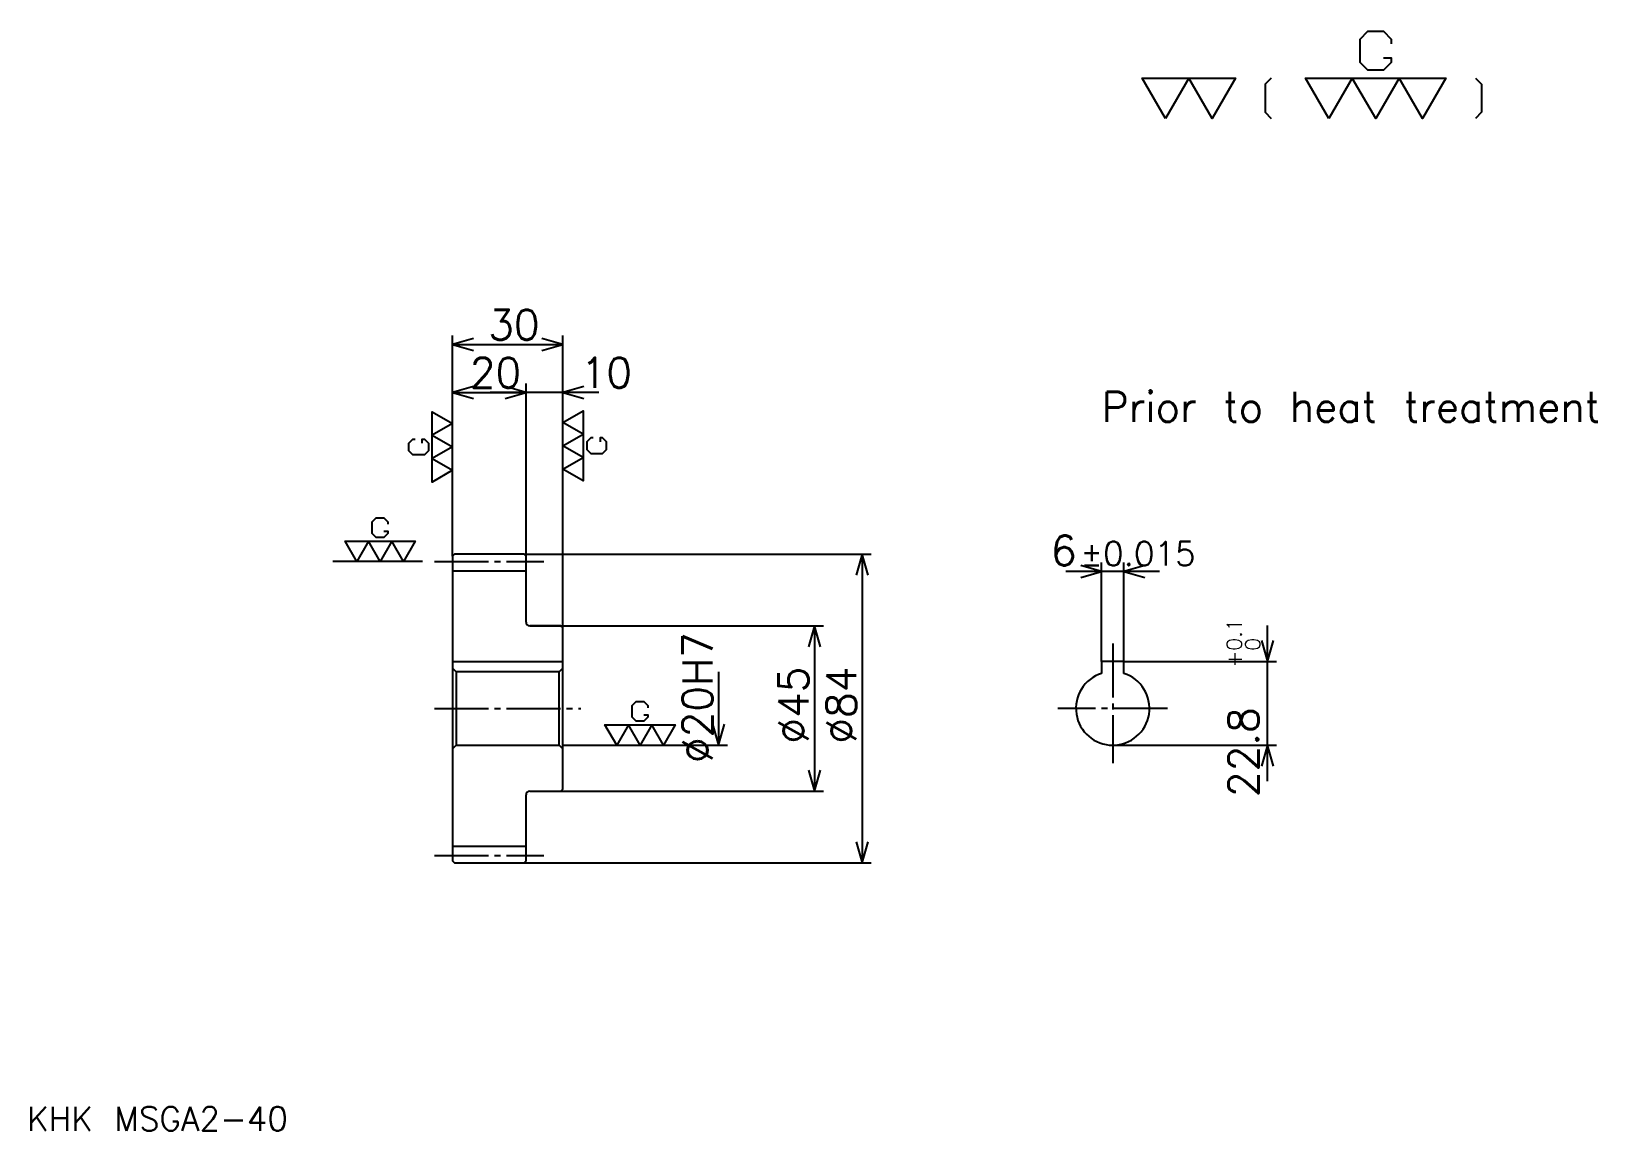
# Model space of a CAD drawing. Extents: x 17 to 444, y 18 to 317.
import ezdxf

# ---------------------------------------------------------------- set-up
doc = ezdxf.new("R2010")
doc.units = 0
doc.linetypes.add('DASHDOT', pattern=[19.565218, 14.673913, -1.630435, 1.630435, -1.630435])
doc.layers.get('0').update_dxf_attribs({"linetype": 'CONTINUOUS'})
doc.layers.add('DASHDOT', color=6, linetype='DASHDOT')
doc.styles.add('KANJI', font='TXT', dxfattribs={"bigfont": 'BIGFONT'})

msp = doc.modelspace()

# ---------------------------------------------------------------- linework, layer by layer
at = {"color": 5}
for p, q in [((132.065216, 174.880432), (132.065216, 234.391296)), ((132.065216, 231.945648), (162.065216, 231.945648)), ((162.065216, 174.880432), (162.065216, 234.391296)), ((132.065216, 218.902176), (152.065216, 218.902176)), ((171.847824, 218.902176), (142.282608, 218.902176)), ((152.065216, 174.880432), (152.065216, 221.347839)), ((132.065216, 174.380432), (132.065216, 174.880432)), ((151.565216, 174.880432), (162.065216, 174.880432)), ((152.065216, 174.380432), (152.065216, 174.880432)), ((162.065216, 174.880432), (246.032608, 174.880432)), ((162.065216, 154.880432), (162.065216, 174.880432)), ((243.586945, 174.880432), (243.586945, 90.880432)), ((308.739136, 145.680435), (308.739136, 172.582611)), ((314.739136, 145.680435), (314.739136, 172.582611)), ((324.521729, 170.136963), (298.956543, 170.136963)), ((153.065216, 155.380432), (162.065216, 155.380432)), ((162.065216, 155.380432), (232.989136, 155.380432)), ((230.543488, 155.380432), (230.543488, 110.380432)), ((353.869568, 113.097824), (353.869568, 155.463043)), ((314.739136, 145.680435), (356.315216, 145.680435)), ((204.456512, 142.880432), (204.456512, 122.880432)), ((162.065216, 122.880432), (206.902176, 122.880432)), ((311.739136, 122.880432), (356.315216, 122.880432)), ((153.065216, 110.380432), (162.065216, 110.380432)), ((162.065216, 110.380432), (232.989136, 110.380432)), ((151.565216, 90.880432), (162.065216, 90.880432)), ((162.065216, 90.880432), (246.032608, 90.880432))]:
    msp.add_line(p, q, dxfattribs=at)
at = {"color": 7}
msp.add_line((123.91304, 172.880432), (99.45652, 172.880432), dxfattribs=at)
at = {"color": 4}
for p, q in [((132.065216, 170.380432), (152.065216, 170.380432)), ((132.065216, 145.680435), (162.065216, 145.680435)), ((133.065216, 142.880432), (133.065216, 122.880432)), ((161.065216, 142.880432), (162.065216, 143.880432)), ((161.065216, 122.880432), (162.065216, 121.880432)), ((132.065216, 95.380432), (152.065216, 95.380432))]:
    msp.add_line(p, q, dxfattribs=at)
at = {"color": 7}
for points in [[(385.434753, 310.010864), (387.554321, 310.010864), (387.554321, 308.739136), (385.434753, 306.619568), (381.195648, 306.619568), (379.07608, 308.739136), (379.07608, 315.097839), (381.195648, 317.217407), (385.434753, 317.217407), (387.554321, 315.097839), (387.554321, 313.826111)], [(326.086945, 293.478271), (319.728241, 304.5), (345.163025, 304.5), (338.804321, 293.478271), (332.445648, 304.5), (326.086945, 293.478271)], [(354.913025, 304.5), (353.217377, 302.804352), (353.217377, 295.17392), (354.913025, 293.478271)], [(370.597809, 293.478271), (364.239136, 304.5), (402.391296, 304.5), (396.032593, 293.478271), (389.673889, 304.5), (383.315216, 293.478271), (376.956512, 304.5), (370.597809, 293.478271)], [(410.445648, 304.5), (412.141296, 302.804352), (412.141296, 295.17392), (410.445648, 293.478271)], [(132.065216, 197.706512), (126.554344, 194.527176), (126.554344, 213.603256), (132.065216, 210.42392), (126.554344, 207.244568), (132.065216, 204.065216), (126.554344, 200.885864), (132.065216, 197.706512)], [(162.065216, 210.75), (167.57608, 213.929352), (167.57608, 194.853256), (162.065216, 198.032608), (167.57608, 201.21196), (162.065216, 204.391296), (167.57608, 207.570648), (162.065216, 210.75)], [(123.798912, 205.125), (123.798912, 206.184784), (124.434784, 206.184784), (125.49456, 205.125), (125.49456, 203.005432), (124.434784, 201.945648), (121.255432, 201.945648), (120.195648, 203.005432), (120.195648, 205.125), (121.255432, 206.184784), (121.891304, 206.184784)], [(170.331512, 206.510864), (169.695648, 206.510864), (168.635864, 205.45108), (168.635864, 203.331512), (169.695648, 202.271729), (172.875, 202.271729), (173.934784, 203.331512), (173.934784, 205.45108), (172.875, 206.510864), (172.239136, 206.510864), (172.239136, 205.45108)], [(113.396736, 181.146729), (114.45652, 181.146729), (114.45652, 180.510864), (113.396736, 179.45108), (111.277176, 179.45108), (110.217392, 180.510864), (110.217392, 183.690216), (111.277176, 184.75), (113.396736, 184.75), (114.45652, 183.690216), (114.45652, 183.054352)], [(105.978256, 172.880432), (102.798912, 178.391296), (121.875, 178.391296), (118.695648, 172.880432), (115.516304, 178.391296), (112.33696, 172.880432), (109.157608, 178.391296), (105.978256, 172.880432)], [(184.157608, 131.146729), (185.217392, 131.146729), (185.217392, 130.510864), (184.157608, 129.45108), (182.03804, 129.45108), (180.978256, 130.510864), (180.978256, 133.690216), (182.03804, 134.75), (184.157608, 134.75), (185.217392, 133.690216), (185.217392, 133.054352)], [(176.739136, 122.880432), (173.559784, 128.391296), (192.635864, 128.391296), (189.456512, 122.880432), (186.277176, 128.391296), (183.097824, 122.880432), (179.918472, 128.391296), (176.739136, 122.880432)]]:
    msp.add_lwpolyline(points, dxfattribs=at)
at = {"color": 5}
for points in [[(137.771744, 233.57608), (132.065216, 231.945648), (137.771744, 230.315216)], [(156.358688, 230.315216), (162.065216, 231.945648), (156.358688, 233.57608)], [(137.771744, 220.532608), (132.065216, 218.902176), (137.771744, 217.271744)], [(146.358688, 217.271744), (152.065216, 218.902176), (146.358688, 220.532608)], [(146.358688, 217.271744), (152.065216, 218.902176), (146.358688, 220.532608)], [(167.771729, 220.532608), (162.065216, 218.902176), (167.771729, 217.271744)], [(245.217377, 169.17392), (243.586945, 174.880432), (241.956512, 169.17392)], [(303.032593, 168.506516), (308.739136, 170.136963), (303.032593, 171.767395)], [(320.445679, 171.767395), (314.739136, 170.136963), (320.445679, 168.506516)], [(232.17392, 149.673904), (230.543488, 155.380432), (228.913055, 149.673904)], [(352.239136, 151.386948), (353.869568, 145.680435), (355.5, 151.386948)], [(202.82608, 128.58696), (204.456512, 122.880432), (206.086945, 128.58696)], [(355.5, 117.173912), (353.869568, 122.880432), (352.239136, 117.173912)], [(228.913055, 116.086952), (230.543488, 110.380432), (232.17392, 116.086952)], [(241.956512, 96.586952), (243.586945, 90.880432), (245.217377, 96.586952)]]:
    msp.add_lwpolyline(points, dxfattribs=at)
at = {"color": 4}
for points in [[(152.065216, 156.380432), (152.065216, 174.380432), (151.565216, 174.880432), (132.565216, 174.880432), (132.065216, 174.380432), (132.065216, 121.880432)], [(153.065216, 110.380432), (161.565216, 110.380432), (162.065216, 110.880432), (162.065216, 154.880432), (161.565216, 155.380432), (153.065216, 155.380432)], [(314.739136, 142.41983), (314.739136, 145.680435), (308.739136, 145.680435), (308.739136, 142.41983)], [(132.065216, 121.880432), (133.065216, 122.880432), (161.065216, 122.880432), (161.065216, 142.880432), (133.065216, 142.880432), (132.065216, 143.880432)], [(132.065216, 121.880432), (132.065216, 91.380432), (132.565216, 90.880432), (151.565216, 90.880432), (152.065216, 91.380432), (152.065216, 109.380432)]]:
    msp.add_lwpolyline(points, dxfattribs=at)
for centre, radius, start, end in [((153.065216, 156.380432), 1, 180, 270), ((311.739136, 132.880432), 10, 107.45760275, 72.54239725), ((153.065216, 109.380432), 1, 90, 180)]:
    msp.add_arc(centre, radius, start, end, dxfattribs=at)
at = {"layer": 'DASHDOT', "color": 7}
for p, q in [((127.173912, 172.880432), (156.956512, 172.880432)), ((311.739136, 150.571732), (311.739136, 117.989128)), ((127.173912, 132.880432), (166.956512, 132.880432)), ((326.630432, 132.880432), (296.847839, 132.880432)), ((127.173912, 92.880432), (156.956512, 92.880432))]:
    msp.add_line(p, q, dxfattribs=at)

# ---------------------------------------------------------------- texts
at = {"color": 7, "style": 'KANJI'}
for s, height, p in [('30', 8.152174, (141.766296, 233.25)), ('20', 8.152174, (136.766296, 220.206512)), ('10', 8.152174, (166.956512, 220.206512)), ('Prior to heat treatment', 8.152174, (308.739136, 210.897827)), ('6', 8.152174, (294.911438, 171.767395)), ('%%p0.015', 6.521739, (302.981079, 171.767395)), ('KHK MSGA2-40', 6.521739, (16.304348, 17.934782))]:
    msp.add_text(s, height=height, dxfattribs=at).set_placement(p)
for s, height, p in [('0.1', 4.076087, (346.858704, 148.60672)), ('%%c20H7', 8.152174, (202.82608, 118.002716)), ('0', 4.076087, (351.913025, 148.60672)), ('+', 4.076087, (346.858704, 144.041504)), ('%%c45', 8.152174, (228.913055, 123.301628)), ('%%c84', 8.152174, (241.956512, 123.301628)), ('22.8', 8.152174, (351.42392, 108.755661))]:
    msp.add_text(s, height=height, rotation=90, dxfattribs=at).set_placement(p)

doc.saveas('drawing.dxf')
